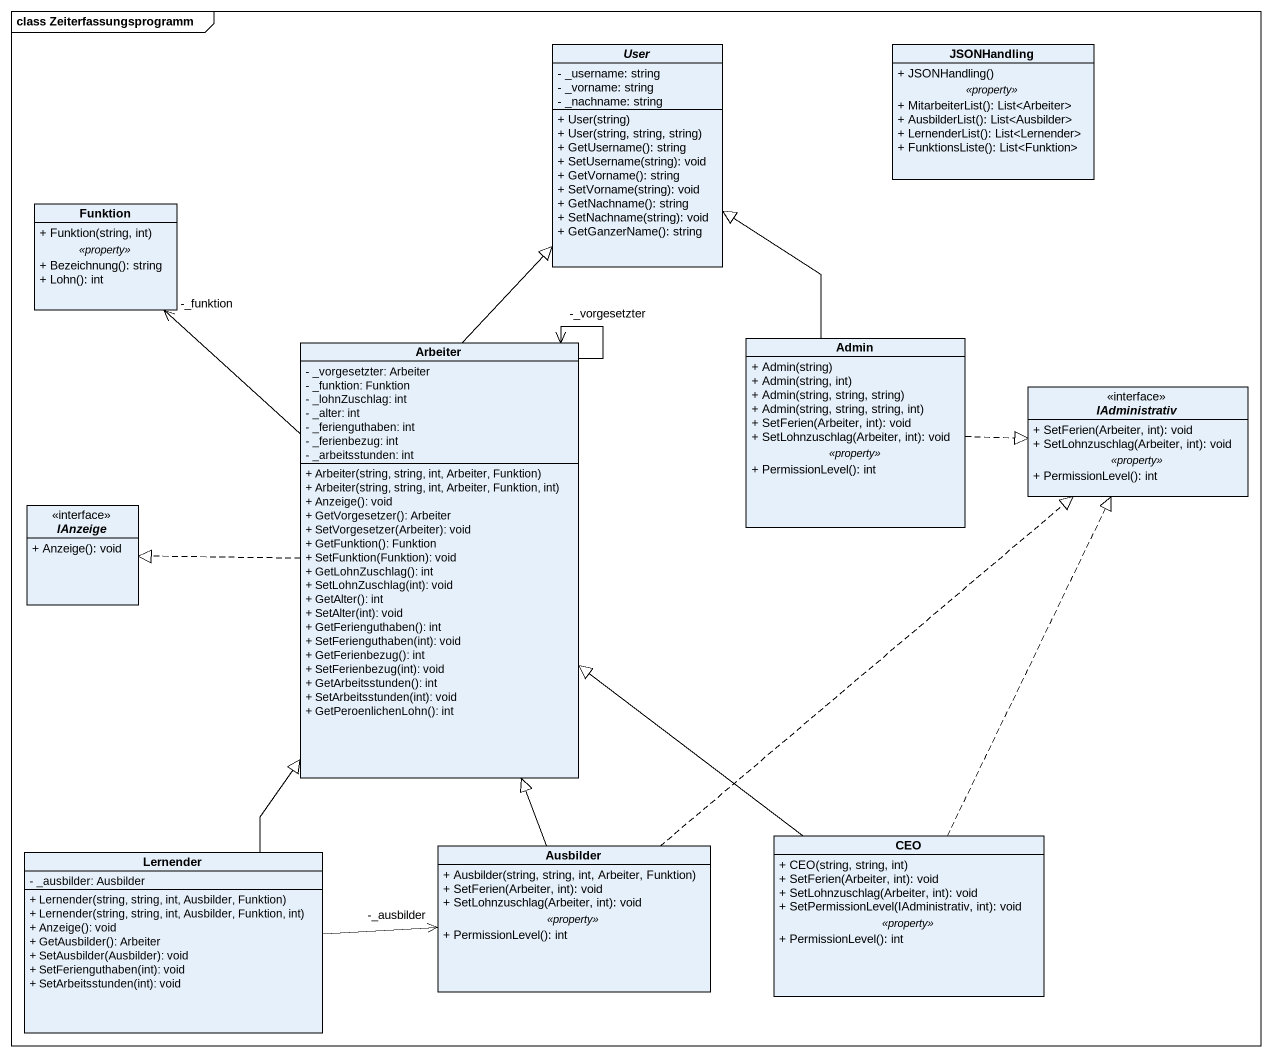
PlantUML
@startuml
mainframe class Zeiterfassungsprogramm
hide circle
hide empty members
skinparam classAttributeIconSize 0
abstract class User {
  - _username: string
  - _vorname: string
  - _nachname: string
  + User(string)
  + User(string, string, string)
  + GetUsername(): string
  + SetUsername(string): void
  + GetVorname(): string
  + SetVorname(string): void
  + GetNachname(): string
  + SetNachname(string): void
  + GetGanzerName(): string
}
class JSONHandling {
  + JSONHandling()
  .. <<property>> ..
  + MitarbeiterList(): List<Arbeiter>
  + AusbilderList(): List<Ausbilder>
  + LernenderList(): List<Lernender>
  + FunktionsListe(): List<Funktion>
}
class Funktion {
  + Funktion(string, int)
  .. <<property>> ..
  + Bezeichnung(): string
  + Lohn(): int
}
class Arbeiter {
  - _vorgesetzter: Arbeiter
  - _funktion: Funktion
  - _lohnZuschlag: int
  - _alter: int
  - _ferienguthaben: int
  - _ferienbezug: int
  - _arbeitsstunden: int
  + Arbeiter(string, string, int, Arbeiter, Funktion)
  + Arbeiter(string, string, int, Arbeiter, Funktion, int)
  + Anzeige(): void
  + GetVorgesetzer(): Arbeiter
  + SetVorgesetzer(Arbeiter): void
  + GetFunktion(): Funktion
  + SetFunktion(Funktion): void
  + GetLohnZuschlag(): int
  + SetLohnZuschlag(int): void
  + GetAlter(): int
  + SetAlter(int): void
  + GetFerienguthaben(): int
  + SetFerienguthaben(int): void
  + GetFerienbezug(): int
  + SetFerienbezug(int): void
  + GetArbeitsstunden(): int
  + SetArbeitsstunden(int): void
  + GetPeroenlichenLohn(): int
}
class Admin {
  + Admin(string)
  + Admin(string, int)
  + Admin(string, string, string)
  + Admin(string, string, string, int)
  + SetFerien(Arbeiter, int): void
  + SetLohnzuschlag(Arbeiter, int): void
  .. <<property>> ..
  + PermissionLevel(): int
}
interface IAdministrativ <<interface>> {
  + SetFerien(Arbeiter, int): void
  + SetLohnzuschlag(Arbeiter, int): void
  .. <<property>> ..
  + PermissionLevel(): int
}
interface IAnzeige <<interface>> {
  + Anzeige(): void
}
class Ausbilder {
  + Ausbilder(string, string, int, Arbeiter, Funktion)
  + SetFerien(Arbeiter, int): void
  + SetLohnzuschlag(Arbeiter, int): void
  .. <<property>> ..
  + PermissionLevel(): int
}
class CEO {
  + CEO(string, string, int)
  + SetFerien(Arbeiter, int): void
  + SetLohnzuschlag(Arbeiter, int): void
  + SetPermissionLevel(IAdministrativ, int): void
  .. <<property>> ..
  + PermissionLevel(): int
}
class Lernender {
  - _ausbilder: Ausbilder
  + Lernender(string, string, int, Ausbilder, Funktion)
  + Lernender(string, string, int, Ausbilder, Funktion, int)
  + Anzeige(): void
  + GetAusbilder(): Arbeiter
  + SetAusbilder(Ausbilder): void
  + SetFerienguthaben(int): void
  + SetArbeitsstunden(int): void
}
Arbeiter -up-|> User
Arbeiter -up-> "-_funktion" Funktion
Arbeiter --> "-_vorgesetzter" Arbeiter
Arbeiter .left.|> IAnzeige
Admin -up-|> User
Admin .right.|> IAdministrativ
Ausbilder -up-|> Arbeiter
Ausbilder .up.|> IAdministrativ
CEO -up-|> Arbeiter
CEO .up.|> IAdministrativ
Lernender -up-|> Arbeiter
Lernender -right-> "-_ausbilder" Ausbilder
@enduml
